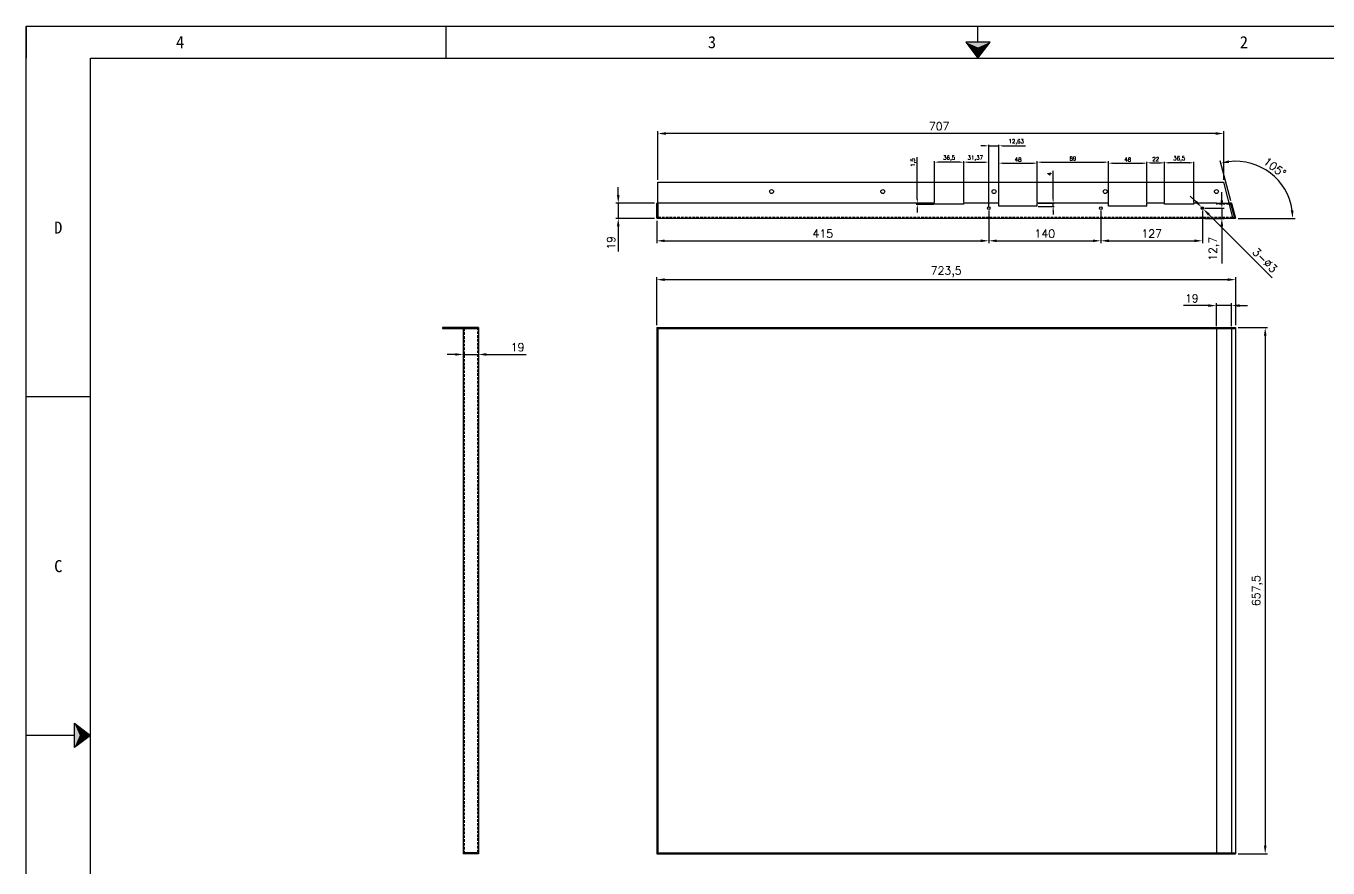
# Model space of a CAD drawing. Header units: millimetres. Extents: x -43476 to -13830, y -16942 to 55335.
# Drawn here: x -30997 to -29369, y 25520 to 26572 of the extents above; entities that cross this region are included whole.
import ezdxf
from ezdxf.enums import TextEntityAlignment as Align

# ---------------------------------------------------------------- set-up
doc = ezdxf.new("R2010")
doc.units = ezdxf.units.MM
doc.linetypes.add('DOT', pattern=[0.25, 0, -0.25])
doc.linetypes.add('HIDDEN2', pattern=[4.7625, 3.175, -1.5875])
doc.layers.add('dim', color=2, linetype='Continuous', lineweight=9)
doc.layers.add('hidden', color=3, linetype='HIDDEN2')
doc.layers.add('print', color=30, linetype='Continuous')
doc.styles.add('Dartop', font='')
doc.styles.get("Standard").update_dxf_attribs({"font": 'txt', "bigfont": 'gbcbig.shx'})
doc.styles.get('Dartop').set_extended_font_data('FangSong_GB2312')
doc.dimstyles.new('2-small', dxfattribs={"dimtxt": 10, "dimasz": 10, "dimexe": 3, "dimexo": 3, "dimgap": 4, "dimtad": 1, "dimtxsty": 'Standard', "dimcen": 5, "dimadec": 0, "dimazin": 0, "dimtfac": 1, "dimtmove": 0, "dimatfit": 3, "dimfxl": 0, "dimarcsym": 0})
doc.dimstyles.new('small', dxfattribs={"dimtxt": 5, "dimasz": 5, "dimexe": 1.25, "dimexo": 1, "dimgap": 2, "dimtad": 1, "dimtxsty": 'Standard', "dimcen": 2.5, "dimadec": 0, "dimazin": 0, "dimtfac": 1, "dimtmove": 0, "dimatfit": 3, "dimfxl": 0, "dimarcsym": 0})

# ---------------------------------------------------------------- blocks, each defined once
blk = doc.blocks.new('*U6')
at = {"color": 254, "linetype": 'Continuous'}
for points in [[(17, 21.667), (17.188, 21.75), (16.812, 21.75)], [(17, 21.667), (16.812, 21.75), (17, 21.5)], [(17, 21.667), (17, 21.5), (17.188, 21.75)]]:
    blk.add_solid(points, dxfattribs=at)
blk = doc.blocks.new('*U3')
at = {"color": 254, "linetype": 'Continuous', "extrusion": (0, 0, -1)}
for points in [[(-0.833, 11), (-0.75, 10.812), (-0.75, 11.188)], [(-0.833, 11), (-0.75, 11.188), (-1, 11)], [(-0.833, 11), (-1, 11), (-0.75, 10.812)]]:
    blk.add_solid(points, dxfattribs=at)
blk = doc.blocks.new('*D206')
at = {"layer": 'Defpoints', "color": 0, "transparency": 16777216}
for p in [(-29484.8, 26255.4), (-30208.3, 26195.5), (-29484.8, 26195.5)]:
    blk.add_point(p, dxfattribs=at)
at = {"layer": 'dim', "color": 0, "lineweight": -2, "transparency": 16777216}
for p, q in [((-30208.3, 26198.5), (-30208.3, 26258.4)), ((-30198.3, 26255.4), (-29494.8, 26255.4)), ((-29484.8, 26198.5), (-29484.8, 26258.4))]:
    blk.add_line(p, q, dxfattribs=at)
at = {"layer": 'dim', "color": 0, "transparency": 16777216}
for points in [[(-30198.3, 26257.1), (-30198.3, 26253.7), (-30208.3, 26255.4)], [(-29494.8, 26257.1), (-29494.8, 26253.7), (-29484.8, 26255.4)]]:
    blk.add_solid(points, dxfattribs=at)
at = {"layer": 'dim', "color": 0, "transparency": 16777216, "insert": (-29846.6, 26265.2), "char_height": 10, "attachment_point": 5}
blk.add_mtext('723,5', dxfattribs=at)
blk = doc.blocks.new('*D207')
at = {"layer": 'Defpoints', "color": 0, "transparency": 16777216}
for p in [(-29484.8, 26195.5), (-29484.8, 25538), (-29447.9, 25538)]:
    blk.add_point(p, dxfattribs=at)
at = {"layer": 'dim', "color": 0, "lineweight": -2, "transparency": 16777216}
for p, q in [((-29481.8, 26195.5), (-29444.9, 26195.5)), ((-29447.9, 26185.5), (-29447.9, 25548)), ((-29481.8, 25538), (-29444.9, 25538))]:
    blk.add_line(p, q, dxfattribs=at)
at = {"layer": 'dim', "color": 0, "transparency": 16777216}
for points in [[(-29449.5, 26185.5), (-29446.2, 26185.5), (-29447.9, 26195.5)], [(-29449.5, 25548), (-29446.2, 25548), (-29447.9, 25538)]]:
    blk.add_solid(points, dxfattribs=at)
at = {"layer": 'dim', "color": 0, "transparency": 16777216, "insert": (-29457.7, 25866.8), "char_height": 10, "attachment_point": 5, "rotation": 90}
blk.add_mtext('657,5', dxfattribs=at)
blk = doc.blocks.new('*D210')
at = {"layer": 'Defpoints', "color": 0}
for p in [(-29508.9, 26223), (-29508.9, 26194.3), (-29489.9, 26194.3)]:
    blk.add_point(p, dxfattribs=at)
at = {"layer": 'dim', "color": 0, "lineweight": -2}
for p, q in [((-29518.9, 26223), (-29550.2, 26223)), ((-29508.9, 26197.3), (-29508.9, 26226)), ((-29489.9, 26223), (-29508.9, 26223)), ((-29489.9, 26197.3), (-29489.9, 26226)), ((-29479.9, 26223), (-29469.9, 26223))]:
    blk.add_line(p, q, dxfattribs=at)
at = {"layer": 'dim', "color": 0}
for points in [[(-29518.9, 26224.6), (-29518.9, 26221.3), (-29508.9, 26223)], [(-29479.9, 26224.6), (-29479.9, 26221.3), (-29489.9, 26223)]]:
    blk.add_solid(points, dxfattribs=at)
at = {"layer": 'dim', "color": 0, "insert": (-29539.6, 26232), "char_height": 10, "attachment_point": 5}
blk.add_mtext('19', dxfattribs=at)
blk = doc.blocks.new('*D211')
at = {"layer": 'Defpoints', "color": 0, "transparency": 16777216}
for p in [(-29426.4, 26372.9), (-29489.9, 26351), (-30208.3, 26332), (-29484.8, 26332), (-29484.8, 26332)]:
    blk.add_point(p, dxfattribs=at)
at = {"layer": 'dim', "color": 0, "lineweight": -2, "transparency": 16777216}
for p, q in [((-29490.7, 26353.9), (-29504, 26403.8)), ((-29481.8, 26332), (-29410.5, 26332))]:
    blk.add_line(p, q, dxfattribs=at)
blk.add_arc((-29484.8, 26332), 71.3, 8.0407, 96.9193, dxfattribs=at)
at = {"layer": 'dim', "color": 0, "transparency": 16777216}
for points in [[(-29493.1, 26401.2), (-29493.7, 26404.5), (-29503.2, 26400.9)], [(-29412.6, 26342.1), (-29415.9, 26341.9), (-29413.5, 26332)]]:
    blk.add_solid(points, dxfattribs=at)
at = {"layer": 'dim', "color": 0, "transparency": 16777216, "insert": (-29435.9, 26395.7), "char_height": 10, "attachment_point": 5, "rotation": 322.48}
blk.add_mtext('105°', dxfattribs=at)
blk = doc.blocks.new('*D212')
at = {"layer": 'Defpoints', "color": 0, "transparency": 16777216}
for p in [(-30206.8, 26438), (-30206.8, 26377), (-29499.8, 26377)]:
    blk.add_point(p, dxfattribs=at)
at = {"layer": 'dim', "color": 0, "lineweight": -2, "transparency": 16777216}
for p, q in [((-30206.8, 26380), (-30206.8, 26441)), ((-29499.8, 26380), (-29499.8, 26441)), ((-29509.8, 26438), (-30196.8, 26438))]:
    blk.add_line(p, q, dxfattribs=at)
at = {"layer": 'dim', "color": 0, "transparency": 16777216}
for points in [[(-30196.8, 26439.7), (-30196.8, 26436.3), (-30206.8, 26438)], [(-29509.8, 26439.7), (-29509.8, 26436.3), (-29499.8, 26438)]]:
    blk.add_solid(points, dxfattribs=at)
at = {"layer": 'dim', "color": 0, "transparency": 16777216, "insert": (-29855.4, 26447), "char_height": 10, "attachment_point": 5}
blk.add_mtext('707', dxfattribs=at)
blk = doc.blocks.new('*D213')
at = {"layer": 'Defpoints', "color": 0, "transparency": 16777216}
for p in [(-30208.3, 26351), (-30256.4, 26332), (-30208.3, 26332)]:
    blk.add_point(p, dxfattribs=at)
at = {"layer": 'dim', "color": 0, "lineweight": -2, "transparency": 16777216}
for p, q in [((-30256.4, 26361), (-30256.4, 26371)), ((-30211.3, 26351), (-30259.4, 26351)), ((-30256.4, 26351), (-30256.4, 26332)), ((-30211.3, 26332), (-30259.4, 26332)), ((-30256.4, 26322), (-30256.4, 26290.7))]:
    blk.add_line(p, q, dxfattribs=at)
at = {"layer": 'dim', "color": 0, "transparency": 16777216}
for points in [[(-30258.1, 26361), (-30254.8, 26361), (-30256.4, 26351)], [(-30258.1, 26322), (-30254.8, 26322), (-30256.4, 26332)]]:
    blk.add_solid(points, dxfattribs=at)
at = {"layer": 'dim', "color": 0, "transparency": 16777216, "insert": (-30265.4, 26301.4), "char_height": 10, "attachment_point": 5, "rotation": 90}
blk.add_mtext('19', dxfattribs=at)
blk = doc.blocks.new('*D214')
at = {"layer": 'Defpoints', "color": 0, "transparency": 16777216}
for p in [(-29793.3, 26344.7), (-30208.3, 26332), (-29793.3, 26303.9)]:
    blk.add_point(p, dxfattribs=at)
at = {"layer": 'dim', "color": 0, "lineweight": -2, "transparency": 16777216}
for p, q in [((-30208.3, 26329), (-30208.3, 26300.9)), ((-29793.3, 26341.7), (-29793.3, 26300.9)), ((-30198.3, 26303.9), (-29803.3, 26303.9))]:
    blk.add_line(p, q, dxfattribs=at)
at = {"layer": 'dim', "color": 0, "transparency": 16777216}
for points in [[(-30198.3, 26305.6), (-30198.3, 26302.3), (-30208.3, 26303.9)], [(-29803.3, 26305.6), (-29803.3, 26302.3), (-29793.3, 26303.9)]]:
    blk.add_solid(points, dxfattribs=at)
at = {"layer": 'dim', "color": 0, "transparency": 16777216, "insert": (-30000.8, 26312.9), "char_height": 10, "attachment_point": 5}
blk.add_mtext('415', dxfattribs=at)
blk = doc.blocks.new('*D220')
at = {"layer": 'Defpoints', "color": 0, "transparency": 16777216}
for p in [(-29793.3, 26344.7), (-29653.3, 26344.7), (-29653.3, 26303.9)]:
    blk.add_point(p, dxfattribs=at)
at = {"layer": 'dim', "color": 0, "lineweight": -2, "transparency": 16777216}
for p, q in [((-29793.3, 26341.7), (-29793.3, 26300.9)), ((-29653.3, 26341.7), (-29653.3, 26300.9)), ((-29783.3, 26303.9), (-29663.3, 26303.9))]:
    blk.add_line(p, q, dxfattribs=at)
at = {"layer": 'dim', "color": 0, "transparency": 16777216}
for points in [[(-29783.3, 26305.6), (-29783.3, 26302.3), (-29793.3, 26303.9)], [(-29663.3, 26305.6), (-29663.3, 26302.3), (-29653.3, 26303.9)]]:
    blk.add_solid(points, dxfattribs=at)
at = {"layer": 'dim', "color": 0, "transparency": 16777216, "insert": (-29723.3, 26312.9), "char_height": 10, "attachment_point": 5}
blk.add_mtext('140', dxfattribs=at)
blk = doc.blocks.new('*D221')
at = {"layer": 'Defpoints', "color": 0, "transparency": 16777216}
for p in [(-29653.3, 26344.7), (-29526.3, 26344.7), (-29526.3, 26303.9)]:
    blk.add_point(p, dxfattribs=at)
at = {"layer": 'dim', "color": 0, "lineweight": -2, "transparency": 16777216}
for p, q in [((-29653.3, 26341.7), (-29653.3, 26300.9)), ((-29526.3, 26341.7), (-29526.3, 26300.9)), ((-29643.3, 26303.9), (-29536.3, 26303.9))]:
    blk.add_line(p, q, dxfattribs=at)
at = {"layer": 'dim', "color": 0, "transparency": 16777216}
for points in [[(-29643.3, 26305.6), (-29643.3, 26302.3), (-29653.3, 26303.9)], [(-29536.3, 26305.6), (-29536.3, 26302.3), (-29526.3, 26303.9)]]:
    blk.add_solid(points, dxfattribs=at)
at = {"layer": 'dim', "color": 0, "transparency": 16777216, "insert": (-29589.8, 26312.9), "char_height": 10, "attachment_point": 5}
blk.add_mtext('127', dxfattribs=at)
blk = doc.blocks.new('*D224')
at = {"layer": 'Defpoints', "color": 0, "transparency": 16777216}
for p in [(-29527.4, 26345.8), (-29525.2, 26343.7)]:
    blk.add_point(p, dxfattribs=at)
at = {"layer": 'dim', "color": 0, "lineweight": -2, "transparency": 16777216}
for p, q in [((-29534.4, 26352.9), (-29541.5, 26359.9)), ((-29527.4, 26345.8), (-29525.2, 26343.7)), ((-29439, 26257.5), (-29518.2, 26336.6))]:
    blk.add_line(p, q, dxfattribs=at)
at = {"layer": 'dim', "color": 0, "transparency": 16777216}
for points in [[(-29533.3, 26354), (-29535.6, 26351.7), (-29527.4, 26345.8)], [(-29517, 26337.8), (-29519.4, 26335.4), (-29525.2, 26343.7)]]:
    blk.add_solid(points, dxfattribs=at)
at = {"layer": 'dim', "color": 0, "transparency": 16777216, "insert": (-29448.4, 26279.7), "char_height": 10, "attachment_point": 5, "rotation": 315.038}
blk.add_mtext('3-∅3', dxfattribs=at)
blk = doc.blocks.new('*D225')
at = {"layer": 'Defpoints', "color": 0, "transparency": 16777216}
for p in [(-29526.3, 26344.7), (-29526.3, 26332), (-29502.1, 26332)]:
    blk.add_point(p, dxfattribs=at)
at = {"layer": 'dim', "color": 0, "lineweight": -2, "transparency": 16777216}
for p, q in [((-29502.1, 26354.7), (-29502.1, 26364.7)), ((-29523.3, 26344.7), (-29499.1, 26344.7)), ((-29502.1, 26344.7), (-29502.1, 26332)), ((-29523.3, 26332), (-29499.1, 26332)), ((-29502.1, 26322), (-29502.1, 26275.7))]:
    blk.add_line(p, q, dxfattribs=at)
at = {"layer": 'dim', "color": 0, "transparency": 16777216}
for points in [[(-29503.8, 26354.7), (-29500.4, 26354.7), (-29502.1, 26344.7)], [(-29503.8, 26322), (-29500.4, 26322), (-29502.1, 26332)]]:
    blk.add_solid(points, dxfattribs=at)
at = {"layer": 'dim', "color": 0, "transparency": 16777216, "insert": (-29511.9, 26293.9), "char_height": 10, "attachment_point": 5, "rotation": 90}
blk.add_mtext('12,7', dxfattribs=at)
blk = doc.blocks.new('*D226')
at = {"layer": 'Defpoints', "color": 0, "transparency": 16777216}
for p in [(-29861.2, 26402.2), (-29861.2, 26351), (-29824.7, 26351)]:
    blk.add_point(p, dxfattribs=at)
at = {"layer": 'dim', "color": 0, "lineweight": -2, "transparency": 16777216}
for p, q in [((-29861.2, 26352), (-29861.2, 26403.4)), ((-29829.7, 26402.2), (-29856.2, 26402.2)), ((-29824.7, 26352), (-29824.7, 26403.4))]:
    blk.add_line(p, q, dxfattribs=at)
at = {"layer": 'dim', "color": 0, "transparency": 16777216}
for points in [[(-29856.2, 26403), (-29856.2, 26401.4), (-29861.2, 26402.2)], [(-29829.7, 26403), (-29829.7, 26401.4), (-29824.7, 26402.2)]]:
    blk.add_solid(points, dxfattribs=at)
at = {"layer": 'dim', "color": 0, "transparency": 16777216, "insert": (-29842.9, 26407.1), "char_height": 5, "attachment_point": 5}
blk.add_mtext('36,5', dxfattribs=at)
blk = doc.blocks.new('*D227')
at = {"layer": 'Defpoints', "color": 0, "transparency": 16777216}
for p in [(-29793.3, 26402.2), (-29824.7, 26351), (-29793.3, 26344.7)]:
    blk.add_point(p, dxfattribs=at)
at = {"layer": 'dim', "color": 0, "lineweight": -2, "transparency": 16777216}
for p, q in [((-29824.7, 26352), (-29824.7, 26403.4)), ((-29819.7, 26402.2), (-29798.3, 26402.2)), ((-29793.3, 26345.7), (-29793.3, 26403.4))]:
    blk.add_line(p, q, dxfattribs=at)
at = {"layer": 'dim', "color": 0, "transparency": 16777216}
for points in [[(-29819.7, 26403), (-29819.7, 26401.4), (-29824.7, 26402.2)], [(-29798.3, 26403), (-29798.3, 26401.4), (-29793.3, 26402.2)]]:
    blk.add_solid(points, dxfattribs=at)
at = {"layer": 'dim', "color": 0, "transparency": 16777216, "insert": (-29810.2, 26407.1), "char_height": 5, "attachment_point": 5}
blk.add_mtext('31,37', dxfattribs=at)
blk = doc.blocks.new('*D228')
at = {"layer": 'Defpoints', "color": 0, "transparency": 16777216}
for p in [(-29732.7, 26400.9), (-29780.7, 26351), (-29732.7, 26351)]:
    blk.add_point(p, dxfattribs=at)
at = {"layer": 'dim', "color": 0, "lineweight": -2, "transparency": 16777216}
for p, q in [((-29780.7, 26352), (-29780.7, 26402.2)), ((-29775.7, 26400.9), (-29737.7, 26400.9)), ((-29732.7, 26352), (-29732.7, 26402.2))]:
    blk.add_line(p, q, dxfattribs=at)
at = {"layer": 'dim', "color": 0, "transparency": 16777216}
for points in [[(-29775.7, 26401.8), (-29775.7, 26400.1), (-29780.7, 26400.9)], [(-29737.7, 26401.8), (-29737.7, 26400.1), (-29732.7, 26400.9)]]:
    blk.add_solid(points, dxfattribs=at)
at = {"layer": 'dim', "color": 0, "transparency": 16777216, "insert": (-29756.7, 26405.4), "char_height": 5, "attachment_point": 5}
blk.add_mtext('48', dxfattribs=at)
blk = doc.blocks.new('*D229')
at = {"layer": 'Defpoints', "color": 0, "transparency": 16777216}
for p in [(-29780.7, 26422.6), (-29793.3, 26344.7), (-29780.7, 26351)]:
    blk.add_point(p, dxfattribs=at)
at = {"layer": 'dim', "color": 0, "lineweight": -2, "transparency": 16777216}
for p, q in [((-29793.3, 26345.7), (-29793.3, 26423.9)), ((-29780.7, 26352), (-29780.7, 26423.9)), ((-29798.3, 26422.6), (-29803.3, 26422.6)), ((-29793.3, 26422.6), (-29780.7, 26422.6)), ((-29775.7, 26422.6), (-29747.5, 26422.6))]:
    blk.add_line(p, q, dxfattribs=at)
at = {"layer": 'dim', "color": 0, "transparency": 16777216}
for points in [[(-29798.3, 26423.4), (-29798.3, 26421.8), (-29793.3, 26422.6)], [(-29775.7, 26423.4), (-29775.7, 26421.8), (-29780.7, 26422.6)]]:
    blk.add_solid(points, dxfattribs=at)
at = {"layer": 'dim', "color": 0, "transparency": 16777216, "insert": (-29759.1, 26427.5), "char_height": 5, "attachment_point": 5}
blk.add_mtext('12,63', dxfattribs=at)
blk = doc.blocks.new('*D230')
at = {"layer": 'Defpoints', "color": 0, "transparency": 16777216}
for p in [(-29643.7, 26402.2), (-29732.7, 26351), (-29643.7, 26351)]:
    blk.add_point(p, dxfattribs=at)
at = {"layer": 'dim', "color": 0, "lineweight": -2, "transparency": 16777216}
for p, q in [((-29732.7, 26352), (-29732.7, 26403.4)), ((-29727.7, 26402.2), (-29648.7, 26402.2)), ((-29643.7, 26352), (-29643.7, 26403.4))]:
    blk.add_line(p, q, dxfattribs=at)
at = {"layer": 'dim', "color": 0, "transparency": 16777216}
for points in [[(-29727.7, 26403), (-29727.7, 26401.4), (-29732.7, 26402.2)], [(-29648.7, 26403), (-29648.7, 26401.4), (-29643.7, 26402.2)]]:
    blk.add_solid(points, dxfattribs=at)
at = {"layer": 'dim', "color": 0, "transparency": 16777216, "insert": (-29688.2, 26406.7), "char_height": 5, "attachment_point": 5}
blk.add_mtext('89', dxfattribs=at)
blk = doc.blocks.new('*D231')
at = {"layer": 'Defpoints', "color": 0, "transparency": 16777216}
for p in [(-29595.7, 26400.9), (-29643.7, 26354), (-29595.7, 26351)]:
    blk.add_point(p, dxfattribs=at)
at = {"layer": 'dim', "color": 0, "lineweight": -2, "transparency": 16777216}
for p, q in [((-29643.7, 26355), (-29643.7, 26402.2)), ((-29638.7, 26400.9), (-29600.7, 26400.9)), ((-29595.7, 26352), (-29595.7, 26402.2))]:
    blk.add_line(p, q, dxfattribs=at)
at = {"layer": 'dim', "color": 0, "transparency": 16777216}
for points in [[(-29638.7, 26401.8), (-29638.7, 26400.1), (-29643.7, 26400.9)], [(-29600.7, 26401.8), (-29600.7, 26400.1), (-29595.7, 26400.9)]]:
    blk.add_solid(points, dxfattribs=at)
at = {"layer": 'dim', "color": 0, "transparency": 16777216, "insert": (-29619.7, 26405.4), "char_height": 5, "attachment_point": 5}
blk.add_mtext('48', dxfattribs=at)
blk = doc.blocks.new('*D232')
at = {"layer": 'Defpoints', "color": 0, "transparency": 16777216}
for p in [(-29573.7, 26401.4), (-29595.7, 26351), (-29573.7, 26351)]:
    blk.add_point(p, dxfattribs=at)
at = {"layer": 'dim', "color": 0, "lineweight": -2, "transparency": 16777216}
for p, q in [((-29595.7, 26352), (-29595.7, 26402.6)), ((-29590.7, 26401.4), (-29578.7, 26401.4)), ((-29573.7, 26352), (-29573.7, 26402.6))]:
    blk.add_line(p, q, dxfattribs=at)
at = {"layer": 'dim', "color": 0, "transparency": 16777216}
for points in [[(-29590.7, 26402.2), (-29590.7, 26400.5), (-29595.7, 26401.4)], [(-29578.7, 26402.2), (-29578.7, 26400.5), (-29573.7, 26401.4)]]:
    blk.add_solid(points, dxfattribs=at)
at = {"layer": 'dim', "color": 0, "transparency": 16777216, "insert": (-29584.7, 26405.9), "char_height": 5, "attachment_point": 5}
blk.add_mtext('22', dxfattribs=at)
blk = doc.blocks.new('*D233')
at = {"layer": 'Defpoints', "color": 0, "transparency": 16777216}
for p in [(-29573.7, 26401.4), (-29573.7, 26351), (-29537.2, 26351)]:
    blk.add_point(p, dxfattribs=at)
at = {"layer": 'dim', "color": 0, "lineweight": -2, "transparency": 16777216}
for p, q in [((-29573.7, 26352), (-29573.7, 26402.6)), ((-29542.2, 26401.4), (-29568.7, 26401.4)), ((-29537.2, 26352), (-29537.2, 26402.6))]:
    blk.add_line(p, q, dxfattribs=at)
at = {"layer": 'dim', "color": 0, "transparency": 16777216}
for points in [[(-29568.7, 26402.2), (-29568.7, 26400.5), (-29573.7, 26401.4)], [(-29542.2, 26402.2), (-29542.2, 26400.5), (-29537.2, 26401.4)]]:
    blk.add_solid(points, dxfattribs=at)
at = {"layer": 'dim', "color": 0, "transparency": 16777216, "insert": (-29555.4, 26406.3), "char_height": 5, "attachment_point": 5}
blk.add_mtext('36,5', dxfattribs=at)
blk = doc.blocks.new('*D234')
at = {"layer": 'Defpoints', "color": 0, "transparency": 16777216}
for p in [(-29882.7, 26349.5), (-29861.2, 26351), (-29861.2, 26349.5)]:
    blk.add_point(p, dxfattribs=at)
at = {"layer": 'dim', "color": 0, "lineweight": -2, "transparency": 16777216}
for p, q in [((-29882.7, 26356), (-29882.7, 26408.3)), ((-29862.2, 26351), (-29883.9, 26351)), ((-29862.2, 26349.5), (-29883.9, 26349.5)), ((-29882.7, 26349.5), (-29882.7, 26351)), ((-29882.7, 26344.5), (-29882.7, 26339.5))]:
    blk.add_line(p, q, dxfattribs=at)
at = {"layer": 'dim', "color": 0, "transparency": 16777216}
for points in [[(-29883.5, 26356), (-29881.9, 26356), (-29882.7, 26351)], [(-29883.5, 26344.5), (-29881.9, 26344.5), (-29882.7, 26349.5)]]:
    blk.add_solid(points, dxfattribs=at)
at = {"layer": 'dim', "color": 0, "transparency": 16777216, "insert": (-29887.6, 26401.7), "char_height": 5, "attachment_point": 5, "rotation": 90}
blk.add_mtext('1,5', dxfattribs=at)
blk = doc.blocks.new('*D235')
at = {"layer": 'Defpoints', "color": 0, "transparency": 16777216}
for p in [(-29732.7, 26351), (-29732.7, 26347), (-29712.9, 26347)]:
    blk.add_point(p, dxfattribs=at)
at = {"layer": 'dim', "color": 0, "lineweight": -2, "transparency": 16777216}
for p, q in [((-29712.9, 26356), (-29712.9, 26391.3)), ((-29731.7, 26351), (-29711.7, 26351)), ((-29731.7, 26347), (-29711.7, 26347)), ((-29712.9, 26347), (-29712.9, 26351)), ((-29712.9, 26342), (-29712.9, 26337))]:
    blk.add_line(p, q, dxfattribs=at)
at = {"layer": 'dim', "color": 0, "transparency": 16777216}
for points in [[(-29713.8, 26356), (-29712.1, 26356), (-29712.9, 26351)], [(-29713.8, 26342), (-29712.1, 26342), (-29712.9, 26347)]]:
    blk.add_solid(points, dxfattribs=at)
at = {"layer": 'dim', "color": 0, "transparency": 16777216, "insert": (-29717.4, 26387.6), "char_height": 5, "attachment_point": 5, "rotation": 90}
blk.add_mtext('4', dxfattribs=at)
blk = doc.blocks.new('*D236')
at = {"layer": 'Defpoints', "color": 0}
for p in [(-30450.2, 26194.3), (-30431.2, 26195.5), (-30431.2, 26161.9)]:
    blk.add_point(p, dxfattribs=at)
at = {"layer": 'dim', "color": 0, "lineweight": -2}
for p, q in [((-30450.2, 26191.3), (-30450.2, 26158.9)), ((-30431.2, 26192.5), (-30431.2, 26158.9)), ((-30460.2, 26161.9), (-30470.2, 26161.9)), ((-30450.2, 26161.9), (-30431.2, 26161.9)), ((-30421.2, 26161.9), (-30371.6, 26161.9))]:
    blk.add_line(p, q, dxfattribs=at)
at = {"layer": 'dim', "color": 0}
for points in [[(-30460.2, 26163.6), (-30460.2, 26160.3), (-30450.2, 26161.9)], [(-30421.2, 26163.6), (-30421.2, 26160.3), (-30431.2, 26161.9)]]:
    blk.add_solid(points, dxfattribs=at)
at = {"layer": 'dim', "color": 0, "insert": (-30382.2, 26170.9), "char_height": 10, "attachment_point": 5}
blk.add_mtext('19', dxfattribs=at)

msp = doc.modelspace()

# ---------------------------------------------------------------- linework, layer by layer
at = {"color": 0, "linetype": 'DOT'}
for p, q in [((-30996.532, 26572.282), (-28477.359, 26572.282)), ((-30996.532, 24839.896), (-30996.532, 26531.994))]:
    msp.add_line(p, q, dxfattribs=at)
at = {"color": 0}
for p, q in [((-30996.532, 26572.282), (-30996.532, 26531.994)), ((-30471.618, 26531.994), (-30471.618, 26572.282)), ((-29806.865, 26552.138), (-29806.865, 26572.282)), ((-30915.956, 24839.896), (-30915.956, 26531.994)), ((-30915.956, 26531.994), (-28517.647, 26531.994)), ((-30915.956, 26108.97), (-30996.532, 26108.97)), ((-30936.1, 25685.945), (-30996.532, 25685.945))]:
    msp.add_line(p, q, dxfattribs=at)
for p, q in [((-30206.811, 26377.025), (-29499.811, 26377.025)), ((-30206.811, 26333.225), (-30206.811, 26377.025)), ((-29499.811, 26377.025), (-29488.931, 26333.225)), ((-30208.311, 26332.025), (-30208.311, 26351.025)), ((-30208.311, 26351.025), (-30207.111, 26351.025)), ((-30207.111, 26333.225), (-30207.111, 26351.025)), ((-30206.811, 26351.025), (-30206.811, 26333.225)), ((-29861.181, 26351.025), (-30206.811, 26351.025)), ((-29861.181, 26349.525), (-29861.181, 26351.025)), ((-29824.681, 26349.525), (-29861.181, 26349.525)), ((-29780.681, 26351.025), (-29824.681, 26351.025)), ((-29824.681, 26349.525), (-29824.681, 26351.025)), ((-29780.681, 26347.025), (-29780.681, 26351.025)), ((-29732.681, 26347.025), (-29780.681, 26347.025)), ((-29643.681, 26351.025), (-29732.681, 26351.025)), ((-29732.681, 26347.025), (-29732.681, 26351.025)), ((-29643.681, 26347.025), (-29643.681, 26351.025)), ((-29595.681, 26347.025), (-29643.681, 26347.025)), ((-29573.681, 26351.025), (-29595.681, 26351.025)), ((-29595.681, 26347.025), (-29595.681, 26351.025)), ((-29573.681, 26349.525), (-29573.681, 26351.025)), ((-29537.181, 26349.525), (-29573.681, 26349.525)), ((-29508.911, 26351.025), (-29537.181, 26351.025)), ((-29537.181, 26349.525), (-29537.181, 26351.025)), ((-29508.911, 26351.025), (-29493.681, 26351.025)), ((-29489.911, 26351.025), (-29493.681, 26351.025)), ((-29493.081, 26349.825), (-29491.217, 26349.825)), ((-29490.733, 26349.454), (-29486.565, 26333.854)), ((-29489.911, 26351.025), (-29484.834, 26332.025)), ((-30208.311, 26333.225), (-30206.811, 26333.225)), ((-30208.311, 26332.025), (-29484.834, 26332.025)), ((-29488.931, 26333.225), (-29487.048, 26333.225)), ((-30431.232, 26195.539), (-30476.232, 26195.539)), ((-30476.232, 26195.539), (-30476.232, 26194.339)), ((-30476.232, 26194.339), (-30432.432, 26194.339)), ((-30431.232, 26195.539), (-30450.232, 26195.539)), ((-30450.232, 26194.339), (-30450.232, 25538.039)), ((-30431.232, 26195.539), (-30431.232, 25538.039)), ((-30208.311, 26195.539), (-29484.835, 26195.539)), ((-30208.311, 26195.539), (-30208.311, 25538.039)), ((-30207.111, 26195.539), (-30207.111, 25538.039)), ((-30207.111, 26194.339), (-29484.835, 26194.339)), ((-29508.911, 26194.339), (-29508.911, 25539.239)), ((-29504.081, 26195.539), (-29504.081, 26194.339)), ((-29489.911, 26194.339), (-29489.911, 25539.239)), ((-29484.835, 26195.539), (-29484.834, 25538.039)), ((-30432.432, 25539.239), (-30450.232, 25539.239)), ((-30431.232, 25538.039), (-30450.232, 25538.039)), ((-30208.311, 25538.039), (-29484.834, 25538.039)), ((-30207.111, 25539.239), (-29484.834, 25539.239)), ((-29861.181, 25539.239), (-29861.181, 25538.039)), ((-29824.681, 25539.239), (-29824.681, 25538.039)), ((-29780.681, 25539.239), (-29780.681, 25538.039)), ((-29732.681, 25539.239), (-29732.681, 25538.039)), ((-29643.681, 25539.239), (-29643.681, 25538.039)), ((-29595.681, 25539.239), (-29595.681, 25538.039)), ((-29573.681, 25539.239), (-29573.681, 25538.039)), ((-29537.181, 25539.239), (-29537.181, 25538.039))]:
    msp.add_line(p, q)
for points in [[(-29806.865, 26531.994), (-29791.757, 26552.138), (-29821.973, 26552.138), (-29806.865, 26531.994)], [(-30915.956, 25685.945), (-30936.1, 25670.837), (-30936.1, 25701.053), (-30915.956, 25685.945)]]:
    msp.add_lwpolyline(points, close=True, dxfattribs=at)
for centre, radius in [((-30064.811, 26365.525), 2.5), ((-29925.811, 26365.525), 2.5), ((-29786.811, 26365.525), 2.5), ((-29647.811, 26365.525), 2.5), ((-29508.811, 26365.525), 2.5), ((-29793.311, 26344.725), 1.5), ((-29653.311, 26344.725), 1.5), ((-29526.311, 26344.725), 1.5)]:
    msp.add_circle(centre, radius)
for centre, radius, start, end in [((-29491.217, 26349.325), 0.5, 14.960002, 90), ((-29490.927, 26349.525), 1.5, 21.801409, 90), ((-29487.048, 26333.725), 0.5, 270, 14.960002), ((-29486.777, 26333.525), 1.5, 270, 21.801409)]:
    msp.add_arc(centre, radius, start, end)
at = {"layer": 'hidden'}
for p, q in [((-29508.911, 26351.025), (-29508.911, 26349.825)), ((-29493.081, 26349.825), (-29508.911, 26349.825)), ((-29488.931, 26333.225), (-30206.811, 26333.225)), ((-30449.032, 26194.339), (-30449.032, 25539.239)), ((-30432.432, 26195.539), (-30432.432, 25538.039))]:
    msp.add_line(p, q, dxfattribs=at)
at = {"layer": 'print'}
msp.add_lwpolyline([(-30996.532, 26572.282), (-28437.071, 26572.282), (-28437.071, 24799.608), (-30996.532, 24799.608)], close=True, dxfattribs=at)

# ---------------------------------------------------------------- block references
at = {"color": 0, "linetype": 'Continuous', "xscale": 80.57610619627711, "yscale": 80.57610619687368, "zscale": 80.57610619687446}
for name, p in [('*U6', (-31176.659, 24799.608)), ('*U3', (-30996.532, 24799.608))]:
    msp.add_blockref(name, p, dxfattribs=at)

# ---------------------------------------------------------------- texts
at = {"color": 0, "style": 'Dartop'}
for s, p in [('4', (-30803.994, 26552.138)), ('3', (-30139.241, 26552.138)), ('2', (-29474.489, 26552.138)), ('D', (-30956.244, 26320.482)), ('C', (-30956.244, 25897.458))]:
    msp.add_text(s, height=15.108, dxfattribs=at).set_placement(p, align=Align.MIDDLE_CENTER)

# ---------------------------------------------------------------- dimensions: what is measured, and where the dimension line sits
at = {"layer": 'dim'}
for base, p1, p2, dimstyle, picture, middle in [((-30206.811, 26438.007), (-29499.811, 26377.025), (-30206.811, 26377.025), '2-small', '*D212', (-29855.446, 26438.007)), ((-29780.681, 26422.616), (-29793.311, 26344.725), (-29780.681, 26351.025), 'small', '*D229', (-29759.097, 26422.616)), ((-29861.181, 26402.191), (-29824.681, 26351.025), (-29861.181, 26351.025), 'small', '*D226', (-29842.931, 26402.191)), ((-29793.311, 26402.191), (-29824.681, 26351.025), (-29793.311, 26344.725), 'small', '*D227', (-29810.246, 26402.191)), ((-29732.681, 26400.941), (-29780.681, 26351.025), (-29732.681, 26351.025), 'small', '*D228', (-29756.681, 26400.941)), ((-29643.681, 26402.191), (-29732.681, 26351.025), (-29643.681, 26351.025), 'small', '*D230', (-29688.181, 26402.191)), ((-29595.681, 26400.941), (-29643.681, 26354.025), (-29595.681, 26351.025), 'small', '*D231', (-29619.681, 26400.941)), ((-29573.681, 26401.358), (-29595.681, 26351.025), (-29573.681, 26351.025), 'small', '*D232', (-29584.681, 26401.358)), ((-29573.681, 26401.358), (-29537.181, 26351.025), (-29573.681, 26351.025), 'small', '*D233', (-29555.431, 26401.358)), ((-30431.232, 26161.927), (-30450.232, 26194.339), (-30431.232, 26195.539), '2-small', '*D236', (-30382.232, 26161.927))]:
    dim = msp.add_linear_dim(base=base, p1=p1, p2=p2, dimstyle=dimstyle, override={"dimpost": '\\X'}, dxfattribs=at)
    dim.commit()
    dim.dimension.update_dxf_attribs({"geometry": picture, "text_midpoint": middle, "dimtype": 160})
dim = msp.add_angular_dim_2l(base=(-29426.407, 26372.916), line1=((-29489.911, 26351.025), (-29484.834, 26332.025)), line2=((-30208.311, 26332.025), (-29484.834, 26332.025)), dimstyle='2-small', override={"dimpost": '\\X'}, dxfattribs=at)
dim.commit()
dim.dimension.update_dxf_attribs({"geometry": '*D211', "text_midpoint": (-29435.919, 26395.727)})
for base, p1, p2, dimstyle, picture, middle in [((-29882.689, 26349.525), (-29861.181, 26351.025), (-29861.181, 26349.525), 'small', '*D234', (-29882.689, 26401.692)), ((-29712.929, 26347.025), (-29732.681, 26351.025), (-29732.681, 26347.025), 'small', '*D235', (-29712.929, 26387.601)), ((-29447.854, 25538.039), (-29484.835, 26195.539), (-29484.834, 25538.039), '2-small', '*D207', (-29447.854, 25866.789))]:
    dim = msp.add_linear_dim(base=base, p1=p1, p2=p2, angle=90, dimstyle=dimstyle, override={"dimpost": '\\X'}, dxfattribs=at)
    dim.commit()
    dim.dimension.update_dxf_attribs({"geometry": picture, "text_midpoint": middle, "dimtype": 160})
for base, p1, p2, picture, middle in [((-30256.448, 26332.025), (-30208.311, 26351.025), (-30208.311, 26332.025), '*D213', (-30265.448, 26301.359)), ((-29502.112, 26332.025), (-29526.311, 26344.725), (-29526.311, 26332.025), '*D225', (-29511.945, 26293.859))]:
    dim = msp.add_linear_dim(base=base, p1=p1, p2=p2, angle=90, dimstyle='2-small', override={"dimpost": '\\X'}, dxfattribs=at)
    dim.commit()
    dim.dimension.update_dxf_attribs({"geometry": picture, "text_midpoint": middle})
dim = msp.add_diameter_dim_2p(p1=(-29527.372, 26345.785), p2=(-29525.249, 26343.665), text='3-<>', dimstyle='2-small', override={"dimpost": '\\X'}, dxfattribs=at)
dim.commit()
dim.dimension.update_dxf_attribs({"geometry": '*D224', "text_midpoint": (-29454.797, 26273.307), "dimtype": 163})
for base, p1, p2, picture, middle in [((-29793.311, 26303.919), (-30208.311, 26332.025), (-29793.311, 26344.725), '*D214', (-30000.811, 26312.919)), ((-29653.311, 26303.919), (-29793.311, 26344.725), (-29653.311, 26344.725), '*D220', (-29723.311, 26312.919)), ((-29526.311, 26303.919), (-29653.311, 26344.725), (-29526.311, 26344.725), '*D221', (-29589.811, 26312.919)), ((-29484.815, 26255.395), (-30208.311, 26195.539), (-29484.815, 26195.539), '*D206', (-29846.563, 26265.229)), ((-29508.911, 26222.973), (-29489.911, 26194.339), (-29508.911, 26194.339), '*D210', (-29539.578, 26231.973))]:
    dim = msp.add_linear_dim(base=base, p1=p1, p2=p2, dimstyle='2-small', override={"dimpost": '\\X'}, dxfattribs=at)
    dim.commit()
    dim.dimension.update_dxf_attribs({"geometry": picture, "text_midpoint": middle})

doc.saveas('drawing.dxf')
